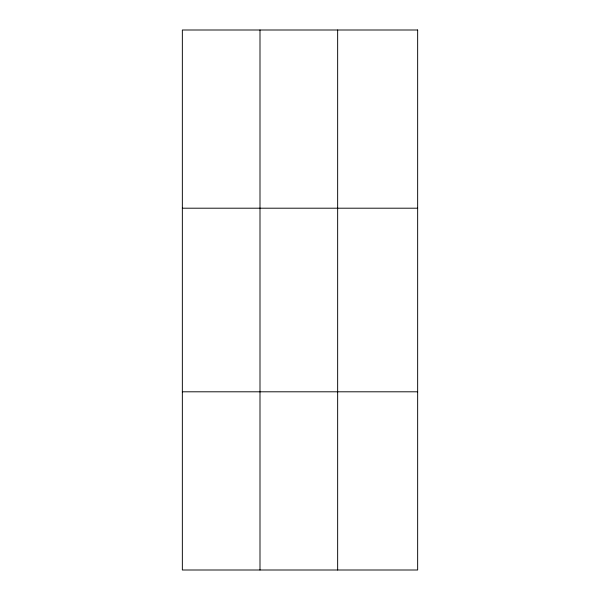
<?xml version="1.0" encoding="UTF-8"?>
<svg xmlns="http://www.w3.org/2000/svg" width="600" height="600" viewBox="0 0 600 600"><rect width="100%" height="100%" fill="white"/><g stroke="black" fill="none" stroke-linecap="round" stroke-linejoin="round"><path stroke-width="0.9" d="M259.995 30L259.995 570M337.65 30L337.65 570M182.347 208.2L417.653 208.2M182.347 391.8L417.653 391.8M417.653 30L417.653 570L182.347 570L182.347 30L417.653 30"/></g></svg>
